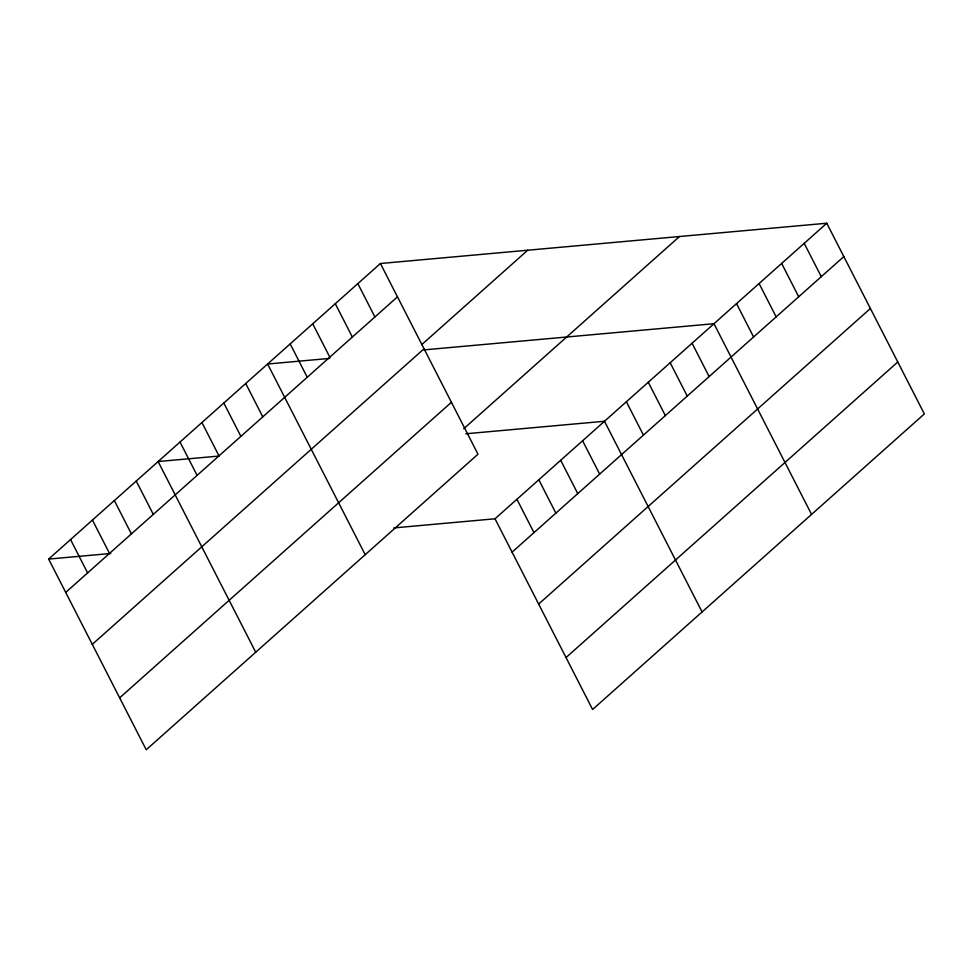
<?xml version="1.0" encoding="UTF-8"?>
<svg xmlns="http://www.w3.org/2000/svg" width="973" height="973" viewBox="0 0 973 973"><rect width="100%" height="100%" fill="white"/><g stroke="black" fill="none" stroke-linecap="round" stroke-linejoin="round"><path stroke-width="1.46" d="M380.407 263.513L477.986 454.209L146.23 749.769L48.65 559.074L380.407 263.513L826.77 223.231L924.35 413.926L592.593 709.487L495.014 518.791L393.919 527.913M65.714 592.423L397.471 296.862M421.674 344.685L527.707 250.219M92.289 644.345L424.046 348.784M119.655 697.848L451.423 402.287M463.756 428.704L679.47 236.524M495.014 518.791L826.77 223.231M512.078 552.141L843.834 256.58M538.641 604.063L870.397 308.502M566.018 657.566L897.775 362.005M329.713 358.405L267.611 364.011L365.191 554.695M423.839 349.903L713.975 323.717L811.555 514.413M218.779 456.069L158.125 461.543L255.717 652.238M465.86 433.776L604.488 421.26L702.068 611.944M48.65 559.074L110.752 553.479M804.209 243.335L821.273 276.673M781.647 263.428L798.711 296.777M759.086 283.532L776.15 316.87M736.525 303.625L753.589 336.974M692.071 343.226L709.135 376.575M670.178 362.734L687.242 396.084M648.286 382.243L665.35 415.593M626.381 401.752L643.445 435.101M582.596 440.769L599.66 474.106M560.703 460.278L577.767 493.615M538.799 479.774L555.863 513.124M516.906 499.283L533.97 532.632M357.845 283.617L374.909 316.955M335.296 303.71L352.36 337.059M312.734 323.814L329.798 357.152M290.173 343.907L307.237 377.256M245.719 383.508L262.783 416.858M223.814 403.017L240.878 436.366M201.922 422.525L218.986 455.875M180.029 442.034L197.093 475.383M136.232 481.051L153.296 514.389M114.34 500.56L131.404 533.897M92.447 520.069L109.511 553.406M70.543 539.565L87.606 572.915"/></g></svg>
